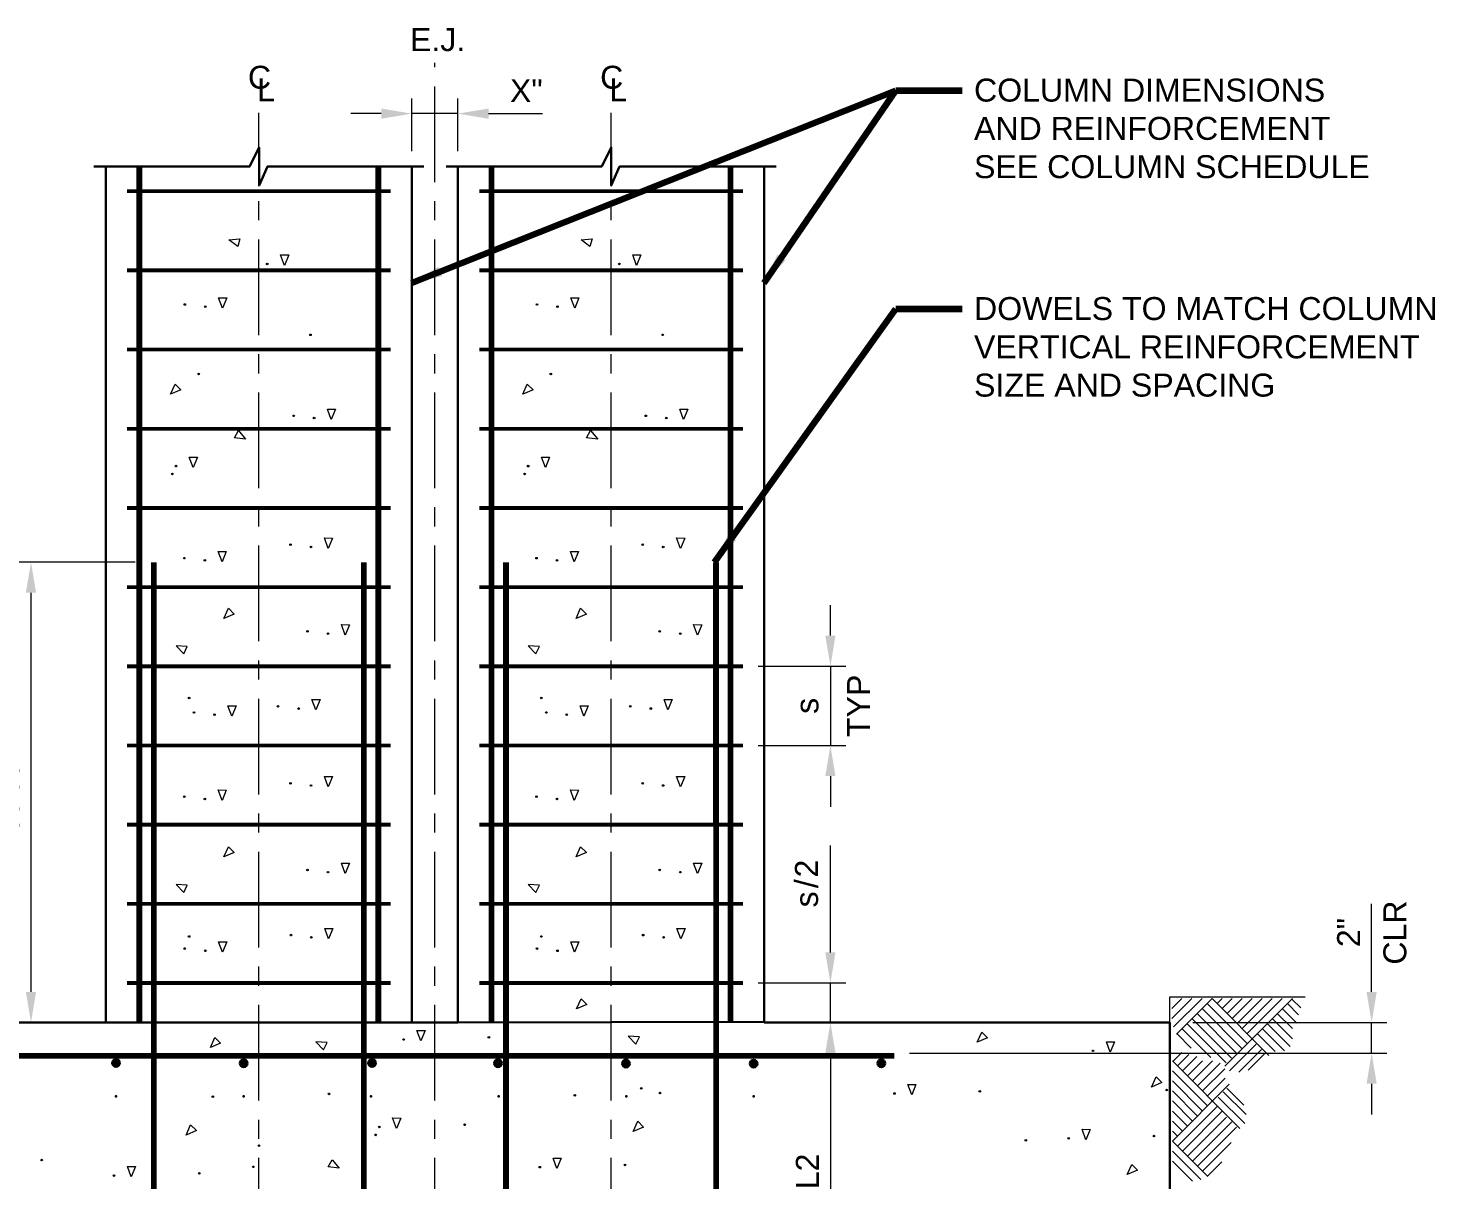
# Model space of a CAD drawing. Header units: inches. Extents: x -1127 to -983, y 1611 to 1738.
# Drawn here: x -1074.5 to -982.7, y 1663 to 1738.2 of the extents above; entities that cross this region are included whole.
import ezdxf

# ---------------------------------------------------------------- set-up
doc = ezdxf.new("R2010")
doc.units = ezdxf.units.IN
doc.header["$LTSCALE"] = 5
doc.header["$MEASUREMENT"] = 0
doc.linetypes.add('CENTER', pattern=[2, 1.25, -0.25, 0.25, -0.25])
doc.linetypes.add('HIDDEN', pattern=[0.375, 0.25, -0.125])
for name, color, linetype, lineweight in [('S-ANNO-DIMS', 1, 'Continuous', 20), ('S-ANNO-TEXT', 7, 'Continuous', 20), ('S-DELT-PATT', 7, 'Continuous', 15), ('S-DETL', 3, 'Continuous', 30), ('S-GRID', 9, 'CENTER', 20)]:
    doc.layers.add(name, color=color, linetype=linetype, lineweight=lineweight)
doc.styles.add('Romans', font='arial.ttf')
doc.dimstyles.get("Standard").update_dxf_attribs({"dimtxt": 0.18, "dimasz": 0.18, "dimexe": 0.18, "dimexo": 0.0625, "dimgap": 0.09, "dimtad": 0, "dimtih": 1, "dimtoh": 1, "dimdec": 4, "dimzin": 0, "dimdsep": 46, "dimtxsty": 'Standard', "dimcen": 0.09, "dimadec": 0, "dimazin": 0, "dimtfac": 1, "dimtdec": 4, "dimtofl": 0, "dimtmove": 0, "dimatfit": 3, "dimfxl": 1, "dimtolj": 1, "dimtzin": 0, "dimarcsym": 0})

# ---------------------------------------------------------------- blocks, each defined once
blk = doc.blocks.new('*D0')
at = {"layer": 'Defpoints', "color": 0, "transparency": 16777216}
for p in [(-999.468, 1673.25), (-1017.968, 1671.25), (-986.797, 1671.25)]:
    blk.add_point(p, dxfattribs=at)
at = {"layer": 'S-ANNO-DIMS', "transparency": 16777216}
for p, q in [((-986.797, 1675.25), (-986.797, 1681.004)), ((-998.468, 1673.25), (-985.797, 1673.25)), ((-986.797, 1671.25), (-986.797, 1673.25)), ((-1016.968, 1671.25), (-985.797, 1671.25)), ((-986.797, 1669.25), (-986.797, 1667.25))]:
    blk.add_line(p, q, dxfattribs=at)
for points in [[(-987.13, 1675.25), (-986.463, 1675.25), (-986.797, 1673.25)], [(-987.13, 1669.25), (-986.463, 1669.25), (-986.797, 1671.25)]]:
    blk.add_solid(points, dxfattribs=at)
at = {"layer": 'S-ANNO-DIMS', "transparency": 16777216, "insert": (-988.303, 1679.129), "char_height": 1.5, "attachment_point": 5, "rotation": 90, "style": 'Romans'}
blk.add_mtext('\\A1;2"', dxfattribs=at)
blk = doc.blocks.new('*D3')
at = {"layer": 'Defpoints', "color": 0, "transparency": 16777216}
for p in [(-1066.533, 1703.321), (-1075.129, 1673.25), (-1074.347, 1673.25)]:
    blk.add_point(p, dxfattribs=at)
at = {"layer": 'S-ANNO-DIMS', "transparency": 16777216}
for p, q in [((-1067.533, 1703.321), (-1075.347, 1703.321)), ((-1074.347, 1701.321), (-1074.347, 1675.25)), ((-1074.129, 1673.25), (-1073.347, 1673.25))]:
    blk.add_line(p, q, dxfattribs=at)
for points in [[(-1074.68, 1701.321), (-1074.013, 1701.321), (-1074.347, 1703.321)], [(-1074.68, 1675.25), (-1074.013, 1675.25), (-1074.347, 1673.25)]]:
    blk.add_solid(points, dxfattribs=at)
at = {"layer": 'S-ANNO-DIMS', "transparency": 16777216, "insert": (-1075.847, 1688.286), "char_height": 1.5, "attachment_point": 5, "rotation": 90, "style": 'Romans'}
blk.add_mtext('\\A1;X\'-X"', dxfattribs=at)
blk = doc.blocks.new('*D5')
at = {"layer": 'Defpoints', "color": 0, "transparency": 16777216}
for p in [(-1049.468, 1732.622), (-1049.468, 1729.167), (-1046.468, 1729.167)]:
    blk.add_point(p, dxfattribs=at)
at = {"layer": 'S-ANNO-DIMS', "transparency": 16777216}
for p, q in [((-1049.468, 1730.167), (-1049.468, 1733.622)), ((-1046.468, 1730.167), (-1046.468, 1733.622)), ((-1051.468, 1732.622), (-1053.468, 1732.622)), ((-1046.468, 1732.622), (-1049.468, 1732.622)), ((-1044.468, 1732.622), (-1042.468, 1732.622))]:
    blk.add_line(p, q, dxfattribs=at)
for points in [[(-1051.468, 1732.955), (-1051.468, 1732.289), (-1049.468, 1732.622)], [(-1044.468, 1732.955), (-1044.468, 1732.289), (-1046.468, 1732.622)]]:
    blk.add_solid(points, dxfattribs=at)
blk = doc.blocks.new('*D6')
at = {"layer": 'Defpoints', "color": 0, "transparency": 16777216}
for p in [(-1027.858, 1675.836), (-1026.542, 1673.25), (-1022.141, 1673.25)]:
    blk.add_point(p, dxfattribs=at)
at = {"layer": 'S-ANNO-DIMS', "transparency": 16777216}
for p, q in [((-1022.141, 1677.836), (-1022.141, 1684.825)), ((-1026.858, 1675.836), (-1021.141, 1675.836)), ((-1022.141, 1673.25), (-1022.141, 1675.836)), ((-1025.542, 1673.25), (-1021.141, 1673.25)), ((-1022.141, 1671.25), (-1022.141, 1669.25))]:
    blk.add_line(p, q, dxfattribs=at)
for points in [[(-1022.475, 1677.836), (-1021.808, 1677.836), (-1022.141, 1675.836)], [(-1022.475, 1671.25), (-1021.808, 1671.25), (-1022.141, 1673.25)]]:
    blk.add_solid(points, dxfattribs=at)
at = {"layer": 'S-ANNO-DIMS', "transparency": 16777216, "insert": (-1023.693, 1682.331), "char_height": 1.5, "attachment_point": 5, "rotation": 90, "style": 'Romans'}
blk.add_mtext('\\A1;{\\T1.2;s/}2', dxfattribs=at)
blk = doc.blocks.new('*D7')
at = {"layer": 'Defpoints', "color": 0, "transparency": 16777216}
for p in [(-1026.542, 1673.25), (-1027.109, 1653.802), (-1022.141, 1653.802)]:
    blk.add_point(p, dxfattribs=at)
at = {"layer": 'S-ANNO-DIMS', "transparency": 16777216}
blk.add_line((-1022.141, 1671.25), (-1022.141, 1655.802), dxfattribs=at)
for points in [[(-1022.475, 1671.25), (-1021.808, 1671.25), (-1022.141, 1673.25)], [(-1022.475, 1655.802), (-1021.808, 1655.802), (-1022.141, 1653.802)]]:
    blk.add_solid(points, dxfattribs=at)
at = {"layer": 'S-ANNO-DIMS', "transparency": 16777216, "insert": (-1023.647, 1663.526), "char_height": 1.5, "attachment_point": 5, "rotation": 90, "style": 'Romans'}
blk.add_mtext('\\A1;L2', dxfattribs=at)
blk = doc.blocks.new('*D8')
at = {"layer": 'Defpoints', "color": 0, "transparency": 16777216}
for p in [(-1027.857, 1696.523), (-1027.857, 1691.351), (-1022.141, 1691.351)]:
    blk.add_point(p, dxfattribs=at)
at = {"layer": 'S-ANNO-DIMS', "transparency": 16777216}
for p, q in [((-1022.141, 1698.523), (-1022.141, 1700.523)), ((-1026.857, 1696.523), (-1021.141, 1696.523)), ((-1022.141, 1696.523), (-1022.141, 1691.351)), ((-1026.857, 1691.351), (-1021.141, 1691.351)), ((-1022.141, 1689.351), (-1022.141, 1687.351))]:
    blk.add_line(p, q, dxfattribs=at)
for points in [[(-1022.474, 1698.523), (-1021.807, 1698.523), (-1022.141, 1696.523)], [(-1022.474, 1689.351), (-1021.807, 1689.351), (-1022.141, 1691.351)]]:
    blk.add_solid(points, dxfattribs=at)
at = {"layer": 'S-ANNO-DIMS', "transparency": 16777216, "insert": (-1023.665, 1693.937), "char_height": 1.5, "attachment_point": 5, "rotation": 90, "style": 'Romans'}
blk.add_mtext('\\A1;s', dxfattribs=at)

msp = doc.modelspace()

# ---------------------------------------------------------------- hatches: boundary and pattern name
at = {"layer": 'S-DETL', "linetype": 'Continuous'}
h = msp.add_hatch(color=256, dxfattribs=at)
h.dxf.hatch_style = 1
h.paths.add_polyline_path([(-1068.7909486, 1670.8632836), (-1068.7909486, 1670.3632836, 0.4142135624), (-1068.5409486, 1670.6132836, 0.4142135624)])
h.paths.add_polyline_path([(-1068.7909486, 1670.8632836, 0.4142135624), (-1069.0409486, 1670.6132836, 0.4142135624), (-1068.7909486, 1670.3632836)])
h = msp.add_hatch(color=256, dxfattribs=at)
h.dxf.hatch_style = 1
h.paths.add_polyline_path([(-1060.4588123, 1670.8391509), (-1060.4588123, 1670.3391509, 0.4142135624), (-1060.2088123, 1670.5891509, 0.4142135624)])
h.paths.add_polyline_path([(-1060.4588123, 1670.8391509, 0.4142135624), (-1060.7088123, 1670.5891509, 0.4142135624), (-1060.4588123, 1670.3391509)])
h = msp.add_hatch(color=256, dxfattribs=at)
h.dxf.hatch_style = 1
h.paths.add_polyline_path([(-1052.0732817, 1670.858444), (-1052.0732817, 1670.358444, 0.4142135624), (-1051.8232817, 1670.608444, 0.4142135624)])
h.paths.add_polyline_path([(-1052.0732817, 1670.858444, 0.4142135624), (-1052.3232817, 1670.608444, 0.4142135624), (-1052.0732817, 1670.358444)])
h = msp.add_hatch(color=256, dxfattribs=at)
h.dxf.hatch_style = 1
h.paths.add_polyline_path([(-1043.8471035, 1670.8392708), (-1043.8471035, 1670.3392708, 0.4142135624), (-1043.5971035, 1670.5892708, 0.4142135624)])
h.paths.add_polyline_path([(-1043.8471035, 1670.8392708, 0.4142135624), (-1044.0971035, 1670.5892708, 0.4142135624), (-1043.8471035, 1670.3392708)])
h = msp.add_hatch(color=256, dxfattribs=at)
h.dxf.hatch_style = 1
h.paths.add_polyline_path([(-1035.4987706, 1670.8242232), (-1035.4987706, 1670.3242232, 0.4142135624), (-1035.2487706, 1670.5742232, 0.4142135624)])
h.paths.add_polyline_path([(-1035.4987706, 1670.8242232, 0.4142135624), (-1035.7487706, 1670.5742232, 0.4142135624), (-1035.4987706, 1670.3242232)])
h = msp.add_hatch(color=256, dxfattribs=at)
h.dxf.hatch_style = 1
h.paths.add_polyline_path([(-1027.160809, 1670.8230515), (-1027.160809, 1670.3230515, 0.4142135624), (-1026.910809, 1670.5730515, 0.4142135624)])
h.paths.add_polyline_path([(-1027.160809, 1670.8230515, 0.4142135624), (-1027.410809, 1670.5730515, 0.4142135624), (-1027.160809, 1670.3230515)])
h = msp.add_hatch(color=256, dxfattribs=at)
h.dxf.hatch_style = 1
h.paths.add_polyline_path([(-1018.8136602, 1670.8446936), (-1018.8136602, 1670.3446936, 0.4142135624), (-1018.5636602, 1670.5946936, 0.4142135624)])
h.paths.add_polyline_path([(-1018.8136602, 1670.8446936, 0.4142135624), (-1019.0636602, 1670.5946936, 0.4142135624), (-1018.8136602, 1670.3446936)])

# ---------------------------------------------------------------- linework, layer by layer
at = {"layer": 'S-ANNO-DIMS'}
msp.add_line((-1044.4680878, 1732.6218535), (-1040.9339814, 1732.6218535), dxfattribs=at)
at = {"layer": 'S-DELT-PATT'}
for p, q in [((-999.9680877, 1673.250485), (-999.9680877, 1674.9216)), ((-999.9680877, 1674.9216), (-991.143122, 1674.9216)), ((-999.8396917, 1673.5076519), (-998.5287114, 1674.8186322)), ((-999.8396917, 1674.163142), (-999.1842015, 1674.8186322)), ((-999.7290777, 1672.9627757), (-997.8732213, 1674.8186322)), ((-999.5377156, 1672.4986478), (-997.2177312, 1674.8186322)), ((-997.2177312, 1674.8186322), (-993.5000124, 1671.1009134)), ((-996.8899861, 1674.4908871), (-996.562241, 1674.8186322)), ((-996.562241, 1674.163142), (-995.9067509, 1674.8186322)), ((-996.3872661, 1670.4051762), (-991.9738101, 1674.8186322)), ((-996.234496, 1673.835397), (-995.2512608, 1674.8186322)), ((-995.9067509, 1673.5076519), (-994.5957706, 1674.8186322)), ((-995.5790058, 1673.1799068), (-993.9402805, 1674.8186322)), ((-995.2512608, 1672.8521618), (-993.2847904, 1674.8186322)), ((-994.9235157, 1672.5244167), (-992.6293003, 1674.8186322)), ((-992.0059291, 1674.7865131), (-991.4216171, 1674.2021929)), ((-998.2009663, 1673.835397), (-995.6425146, 1671.2769371)), ((-997.8732213, 1674.163142), (-995.246574, 1671.5364948)), ((-997.5454762, 1674.4908871), (-994.9358799, 1671.8812908)), ((-992.9570453, 1673.835397), (-991.9738101, 1672.8521618)), ((-992.6293003, 1674.163142), (-991.6869758, 1673.2208094)), ((-992.3015552, 1674.4908871), (-991.5638093, 1673.753133)), ((-998.8564565, 1673.1799068), (-996.2980048, 1670.6214469)), ((-998.5287114, 1673.5076519), (-995.9532088, 1670.9321493)), ((-993.6125355, 1673.1799068), (-992.1246712, 1671.6920426)), ((-993.2847904, 1673.5076519), (-991.9738101, 1672.1966717)), ((-999.5119466, 1672.5244167), (-998.5730553, 1671.5855254)), ((-999.1842015, 1672.8521618), (-997.3076726, 1670.9756246)), ((-994.2680256, 1672.5244167), (-993.10408, 1671.3604629)), ((-993.9402805, 1672.8521618), (-992.4865181, 1671.3983912)), ((-999.778414, 1670.7168187), (-999.1940937, 1671.3011308)), ((-999.482788, 1670.4211926), (-998.7450338, 1671.1589386)), ((-999.1550429, 1670.0934476), (-998.2127103, 1671.035772)), ((-996.0757199, 1670.0936217), (-994.3368193, 1671.8325223)), ((-995.4790354, 1670.0083834), (-993.9958579, 1671.4915609)), ((-994.8653082, 1670.1447663), (-993.7571857, 1671.2528888)), ((-995.397077, 1666.3354817), (-999.810533, 1670.7489377)), ((-998.8272978, 1669.7657025), (-997.8440627, 1670.7489377)), ((-998.4995528, 1669.4379574), (-997.1885725, 1670.7489377)), ((-998.1718077, 1669.1102124), (-996.6839435, 1670.5980766)), ((-997.8440627, 1668.7824673), (-996.3902921, 1670.2362297)), ((-997.5163176, 1667.7992321), (-999.810533, 1670.0934476)), ((-997.8440627, 1667.471487), (-999.810533, 1669.4379574)), ((-999.810533, 1665.5050167), (-996.0928143, 1669.2227354)), ((-997.5163176, 1668.4547222), (-996.3523638, 1669.6186679)), ((-998.1718077, 1667.143742), (-999.810533, 1668.7824673)), ((-995.0855226, 1666.647028), (-996.8244232, 1668.3859286)), ((-995.0002843, 1667.2437124), (-996.4834618, 1668.7268899)), ((-995.1366672, 1667.8574396), (-996.2447896, 1668.9655621)), ((-998.4995528, 1666.8159969), (-999.810533, 1668.1269772)), ((-998.8272978, 1666.4882519), (-999.810533, 1667.471487)), ((-999.482788, 1665.1772716), (-996.8731916, 1667.7868679)), ((-999.1550429, 1664.8495265), (-996.5283956, 1667.4761738)), ((-999.1550429, 1666.1605068), (-999.810533, 1666.8159969)), ((-998.8272978, 1664.5217815), (-996.2688379, 1667.0802332)), ((-998.4995528, 1664.1940364), (-995.9240501, 1666.7695391)), ((-999.482788, 1665.8327617), (-999.810533, 1666.1605068)), ((-998.1718077, 1663.8662913), (-995.6133478, 1666.4247431)), ((-997.4905486, 1663.1850323), (-999.810533, 1665.5050167)), ((-997.9546766, 1662.9936701), (-999.810533, 1664.8495265)), ((-997.8440627, 1663.5385463), (-995.9675255, 1665.4150752)), ((-998.4995528, 1662.8830562), (-999.810533, 1664.1940364)), ((-997.5163176, 1663.2108012), (-996.5774263, 1664.1496925))]:
    msp.add_line(p, q, dxfattribs=at)
at = {"layer": 'S-DELT-PATT', "flags": 128}
for points in [[(-1060.8417851, 1723.9399189), (-1061.4280291, 1724.3800226), (-1060.7045649, 1724.4520318)], [(-1037.8417851, 1723.9399189), (-1038.4280291, 1724.3800226), (-1037.7045649, 1724.4520318)], [(-1057.5176789, 1723.3890544), (-1057.7983276, 1722.7118472), (-1058.0478268, 1723.3947352)], [(-1034.5176789, 1723.3890544), (-1034.7983276, 1722.7118472), (-1035.0478268, 1723.3947352)], [(-1061.5610606, 1720.5893097), (-1061.8417093, 1719.9121025), (-1062.0912086, 1720.5949905)], [(-1038.5610606, 1720.5893097), (-1038.8417093, 1719.9121025), (-1039.0912086, 1720.5949905)], [(-1064.5606337, 1714.5752039), (-1065.2348967, 1714.2875536), (-1064.9355264, 1714.9500966)], [(-1041.5606337, 1714.5752039), (-1042.2348967, 1714.2875536), (-1041.9355264, 1714.9500966)], [(-1054.4547302, 1713.3213258), (-1054.7353789, 1712.6441186), (-1054.9848782, 1713.3270066)], [(-1031.4547302, 1713.3213258), (-1031.7353789, 1712.6441186), (-1031.9848782, 1713.3270066)], [(-1060.8048067, 1711.9156904), (-1060.3384743, 1711.3500869), (-1061.0585881, 1711.4501969)], [(-1037.8048067, 1711.9156904), (-1037.3384743, 1711.3500869), (-1038.0585881, 1711.4501969)], [(-1063.4764927, 1710.1806919), (-1063.7571414, 1709.5034847), (-1064.0066406, 1710.1863727)], [(-1040.4764927, 1710.1806919), (-1040.7571414, 1709.5034847), (-1041.0066406, 1710.1863727)], [(-1054.6580962, 1704.8987328), (-1054.9387449, 1704.2215256), (-1055.1882441, 1704.9044136)], [(-1031.6580962, 1704.8987328), (-1031.9387449, 1704.2215256), (-1032.1882441, 1704.9044136)], [(-1061.5919455, 1704.0208863), (-1061.8725941, 1703.3436791), (-1062.1220934, 1704.0265671)], [(-1038.5919455, 1704.0208863), (-1038.8725941, 1703.3436791), (-1039.1220934, 1704.0265671)], [(-1061.0798739, 1699.9344907), (-1061.7541368, 1699.6468404), (-1061.4547666, 1700.3093835)], [(-1038.0798739, 1699.9344907), (-1038.7541368, 1699.6468404), (-1038.4547666, 1700.3093835)], [(-1053.5457377, 1699.2403822), (-1053.8263864, 1698.563175), (-1054.0758857, 1699.246063)], [(-1030.5457377, 1699.2403822), (-1030.8263864, 1698.563175), (-1031.0758857, 1699.246063)], [(-1064.1431959, 1697.8133593), (-1064.8751781, 1697.8530507), (-1064.367259, 1697.3328545)], [(-1041.1431959, 1697.8133593), (-1041.8751781, 1697.8530507), (-1041.367259, 1697.3328545)], [(-1055.4686268, 1694.3440643), (-1055.7492755, 1693.6668571), (-1055.9987747, 1694.3497451)], [(-1032.4686268, 1694.3440643), (-1032.7492755, 1693.6668571), (-1032.9987747, 1694.3497451)], [(-1060.9581694, 1693.9412029), (-1061.238818, 1693.2639957), (-1061.4883173, 1693.9468837)], [(-1037.9581694, 1693.9412029), (-1038.238818, 1693.2639957), (-1038.4883173, 1693.9468837)], [(-1054.6580962, 1689.3168792), (-1054.9387449, 1688.6396721), (-1055.1882441, 1689.32256)], [(-1031.6580962, 1689.3168792), (-1031.9387449, 1688.6396721), (-1032.1882441, 1689.32256)], [(-1061.5919455, 1688.4390327), (-1061.8725941, 1687.7618255), (-1062.1220934, 1688.4447135)], [(-1038.5919455, 1688.4390327), (-1038.8725941, 1687.7618255), (-1039.1220934, 1688.4447135)], [(-1061.0798739, 1684.3526372), (-1061.7541368, 1684.0649869), (-1061.4547666, 1684.7275299)], [(-1038.0798739, 1684.3526372), (-1038.7541368, 1684.0649869), (-1038.4547666, 1684.7275299)], [(-1053.5457377, 1683.6585286), (-1053.8263864, 1682.9813215), (-1054.0758857, 1683.6642094)], [(-1030.5457377, 1683.6585286), (-1030.8263864, 1682.9813215), (-1031.0758857, 1683.6642094)], [(-1064.1431959, 1682.2315058), (-1064.8751781, 1682.2711971), (-1064.367259, 1681.751001)], [(-1041.1431959, 1682.2315058), (-1041.8751781, 1682.2711971), (-1041.367259, 1681.751001)], [(-1054.630418, 1679.3980618), (-1054.9110666, 1678.7208546), (-1055.1605659, 1679.4037426)], [(-1031.630418, 1679.3980618), (-1031.9110666, 1678.7208546), (-1032.1605659, 1679.4037426)], [(-1061.5642672, 1678.5202153), (-1061.8449159, 1677.8430081), (-1062.0944152, 1678.5258961)], [(-1038.5642672, 1678.5202153), (-1038.8449159, 1677.8430081), (-1039.0944152, 1678.5258961)], [(-1038.0521956, 1674.4338198), (-1038.7264586, 1674.1461694), (-1038.4270883, 1674.8087125)], [(-1061.9599448, 1671.9039134), (-1062.6342078, 1671.6162631), (-1062.3348375, 1672.2788061)], [(-1055.0123521, 1671.9526505), (-1055.7443343, 1671.9923418), (-1055.2364152, 1671.4721457)], [(-1048.610567, 1672.7228397), (-1048.8912157, 1672.0456325), (-1049.140715, 1672.7285204)], [(-1034.6155177, 1672.3126883), (-1035.3474998, 1672.3523797), (-1034.8395808, 1671.8321836)], [(-1011.8762561, 1672.255506), (-1012.550519, 1671.9678557), (-1012.2511488, 1672.6303988)], [(-1003.5875292, 1671.9832437), (-1003.8681779, 1671.3060365), (-1004.1176772, 1671.9889244)], [(-1016.5523896, 1669.2000384), (-1016.8330383, 1668.5228312), (-1017.0825375, 1669.2057192)], [(-1000.4989307, 1669.3255676), (-1001.1731936, 1669.0379173), (-1000.8738234, 1669.7004603)], [(-1063.5474798, 1666.1907697), (-1064.2217427, 1665.9031193), (-1063.9223725, 1666.5656624)], [(-1050.198102, 1667.009696), (-1050.4787506, 1666.3324888), (-1050.7282499, 1667.0153767)], [(-1034.3417691, 1666.4251649), (-1035.016032, 1666.1375146), (-1034.7166618, 1666.8000576)], [(-1005.1750642, 1666.2701), (-1005.4557129, 1665.5928928), (-1005.7052121, 1666.2757807)], [(-1067.5181866, 1663.8387084), (-1067.7988353, 1663.1615012), (-1068.0483345, 1663.8443892)], [(-1054.6855401, 1664.2933858), (-1054.2192076, 1663.7277822), (-1054.9393214, 1663.8278923)], [(-1039.7169419, 1664.3834132), (-1039.9975906, 1663.706206), (-1040.2470899, 1664.3890939)], [(-1002.0864656, 1663.6124238), (-1002.7607286, 1663.3247735), (-1002.4613583, 1663.9873166)]]:
    msp.add_lwpolyline(points, close=True, dxfattribs=at)
for points in [[(-1058.8677149, 1722.8067674, -1), (-1058.9713949, 1722.8067674, -1)], [(-1035.8677149, 1722.8067674, -1), (-1035.9713949, 1722.8067674, -1)], [(-1064.2501756, 1720.1525888, -1), (-1064.3538556, 1720.1525888, -1)], [(-1062.9110967, 1720.0070227, -1), (-1063.0147767, 1720.0070227, -1)], [(-1041.2501756, 1720.1525888, -1), (-1041.3538556, 1720.1525888, -1)], [(-1039.9110967, 1720.0070227, -1), (-1040.0147767, 1720.0070227, -1)], [(-1056.0427288, 1718.1750634, -1), (-1056.1464088, 1718.1750634, -1)], [(-1033.0427288, 1718.1750634, -1), (-1033.1464088, 1718.1750634, -1)], [(-1063.3503382, 1715.6184814, -1), (-1063.4540182, 1715.6184814, -1)], [(-1040.3503382, 1715.6184814, -1), (-1040.4540182, 1715.6184814, -1)], [(-1057.1438452, 1712.8846049, -1), (-1057.2475252, 1712.8846049, -1)], [(-1055.8047663, 1712.7390388, -1), (-1055.9084463, 1712.7390388, -1)], [(-1034.1438452, 1712.8846049, -1), (-1034.2475252, 1712.8846049, -1)], [(-1032.8047663, 1712.7390388, -1), (-1032.9084463, 1712.7390388, -1)], [(-1064.8265287, 1709.5984049, -1), (-1064.9302087, 1709.5984049, -1)], [(-1041.8265287, 1709.5984049, -1), (-1041.9302087, 1709.5984049, -1)], [(-1065.060743, 1709.0839457, -1), (-1065.164423, 1709.0839457, -1)], [(-1042.060743, 1709.0839457, -1), (-1042.164423, 1709.0839457, -1)], [(-1057.3472112, 1704.4620119, -1), (-1057.4508912, 1704.4620119, -1)], [(-1056.0081322, 1704.3164458, -1), (-1056.1118122, 1704.3164458, -1)], [(-1034.3472112, 1704.4620119, -1), (-1034.4508912, 1704.4620119, -1)], [(-1033.0081322, 1704.3164458, -1), (-1033.1118122, 1704.3164458, -1)], [(-1064.2810605, 1703.5841654, -1), (-1064.3847405, 1703.5841654, -1)], [(-1062.9419815, 1703.4385993, -1), (-1063.0456615, 1703.4385993, -1)], [(-1041.2810605, 1703.5841654, -1), (-1041.3847405, 1703.5841654, -1)], [(-1039.9419815, 1703.4385993, -1), (-1040.0456615, 1703.4385993, -1)], [(-1056.2348527, 1698.8036613, -1), (-1056.3385327, 1698.8036613, -1)], [(-1054.8957738, 1698.6580952, -1), (-1054.9994538, 1698.6580952, -1)], [(-1033.2348527, 1698.8036613, -1), (-1033.3385327, 1698.8036613, -1)], [(-1031.8957738, 1698.6580952, -1), (-1031.9994538, 1698.6580952, -1)], [(-1063.9688112, 1694.4512991, -1), (-1064.0724912, 1694.4512991, -1)], [(-1040.9688112, 1694.4512991, -1), (-1041.0724912, 1694.4512991, -1)], [(-1063.6472843, 1693.504482, -1), (-1063.7509643, 1693.504482, -1)], [(-1062.3082054, 1693.3589159, -1), (-1062.4118854, 1693.3589159, -1)], [(-1058.1577418, 1693.9073434, -1), (-1058.2614218, 1693.9073434, -1)], [(-1056.8186628, 1693.7617773, -1), (-1056.9223428, 1693.7617773, -1)], [(-1040.6472843, 1693.504482, -1), (-1040.7509643, 1693.504482, -1)], [(-1039.3082054, 1693.3589159, -1), (-1039.4118854, 1693.3589159, -1)], [(-1035.1577418, 1693.9073434, -1), (-1035.2614218, 1693.9073434, -1)], [(-1033.8186628, 1693.7617773, -1), (-1033.9223428, 1693.7617773, -1)], [(-1057.3472112, 1688.8801584, -1), (-1057.4508912, 1688.8801584, -1)], [(-1056.0081322, 1688.7345922, -1), (-1056.1118122, 1688.7345922, -1)], [(-1034.3472112, 1688.8801584, -1), (-1034.4508912, 1688.8801584, -1)], [(-1033.0081322, 1688.7345922, -1), (-1033.1118122, 1688.7345922, -1)], [(-1064.2810605, 1688.0023118, -1), (-1064.3847405, 1688.0023118, -1)], [(-1062.9419815, 1687.8567457, -1), (-1063.0456615, 1687.8567457, -1)], [(-1041.2810605, 1688.0023118, -1), (-1041.3847405, 1688.0023118, -1)], [(-1039.9419815, 1687.8567457, -1), (-1040.0456615, 1687.8567457, -1)], [(-1056.2348527, 1683.2218078, -1), (-1056.3385327, 1683.2218078, -1)], [(-1054.8957738, 1683.0762416, -1), (-1054.9994538, 1683.0762416, -1)], [(-1033.2348527, 1683.2218078, -1), (-1033.3385327, 1683.2218078, -1)], [(-1031.8957738, 1683.0762416, -1), (-1031.9994538, 1683.0762416, -1)], [(-1063.9688112, 1678.8694455, -1), (-1064.0724912, 1678.8694455, -1)], [(-1057.3195329, 1678.9613409, -1), (-1057.4232129, 1678.9613409, -1)], [(-1055.980454, 1678.8157748, -1), (-1056.084134, 1678.8157748, -1)], [(-1040.9688112, 1678.8694455, -1), (-1041.0724912, 1678.8694455, -1)], [(-1034.3195329, 1678.9613409, -1), (-1034.4232129, 1678.9613409, -1)], [(-1032.980454, 1678.8157748, -1), (-1033.084134, 1678.8157748, -1)], [(-1064.2533822, 1678.0834944, -1), (-1064.3570622, 1678.0834944, -1)], [(-1062.9143033, 1677.9379283, -1), (-1063.0179833, 1677.9379283, -1)], [(-1041.2533822, 1678.0834944, -1), (-1041.3570622, 1678.0834944, -1)], [(-1039.9143033, 1677.9379283, -1), (-1040.0179833, 1677.9379283, -1)], [(-1049.960603, 1672.1405527, -1), (-1050.064283, 1672.1405527, -1)], [(-1044.3925259, 1672.2858126, -1), (-1044.4962059, 1672.2858126, -1)], [(-1004.9375653, 1671.4009567, -1), (-1005.0412453, 1671.4009567, -1)], [(-1062.4180372, 1668.4114187, -1), (-1062.5217172, 1668.4114187, -1)], [(-1054.8379674, 1668.5905902, -1), (-1054.9416474, 1668.5905902, -1)], [(-1038.7804037, 1668.500554, -1), (-1038.8840837, 1668.500554, -1)], [(-1034.441133, 1668.9506281, -1), (-1034.544813, 1668.9506281, -1)], [(-1033.2123265, 1668.6458139, -1), (-1033.3160065, 1668.6458139, -1)], [(-1017.9024256, 1668.6177514, -1), (-1018.0061056, 1668.6177514, -1)], [(-1012.3343485, 1668.7630113, -1), (-1012.4380285, 1668.7630113, -1)], [(-1000.1359795, 1668.8404011, -1), (-1000.2396595, 1668.8404011, -1)], [(-1051.548138, 1666.4274089, -1), (-1051.651818, 1666.4274089, -1)], [(-1045.9800609, 1666.5726689, -1), (-1046.0837409, 1666.5726689, -1)], [(-1051.7823523, 1665.9129498, -1), (-1051.8860323, 1665.9129498, -1)], [(-1009.3260748, 1665.5603516, -1), (-1009.4297548, 1665.5603516, -1)], [(-1006.5251002, 1665.6878129, -1), (-1006.6287802, 1665.6878129, -1)], [(-1000.9570231, 1665.8330729, -1), (-1001.0607031, 1665.8330729, -1)], [(-1059.4097635, 1665.208759, -1), (-1059.5134435, 1665.208759, -1)], [(-1073.6020971, 1664.2711785, -1), (-1073.7057771, 1664.2711785, -1)], [(-1059.7734652, 1663.8245629, -1), (-1059.8771452, 1663.8245629, -1)], [(-1041.066978, 1663.8011262, -1), (-1041.170658, 1663.8011262, -1)], [(-1035.4989009, 1663.9463861, -1), (-1035.6025809, 1663.9463861, -1)], [(-1068.8682226, 1663.2564214, -1), (-1068.9719026, 1663.2564214, -1)], [(-1063.3001455, 1663.4016813, -1), (-1063.4038255, 1663.4016813, -1)]]:
    msp.add_lwpolyline(points, format="xyb", close=True, dxfattribs=at)
at = {"layer": 'S-DETL', "linetype": 'Continuous'}
for p, q in [((-1069.4680877, 1673.250485), (-1049.4680877, 1673.250485)), ((-1049.4680877, 1673.250485), (-1046.4680877, 1673.250485)), ((-1046.4680877, 1673.250485), (-1026.4680877, 1673.2984181)), ((-999.9680877, 1649.250485), (-999.9680877, 1673.250485))]:
    msp.add_line(p, q, dxfattribs=at)
for points in [[(-1070.2421229, 1729.1668995), (-1060.0764459, 1729.1668995), (-1059.454261, 1730.4112693), (-1059.454261, 1727.9225297), (-1058.9073991, 1729.1668995), (-1048.6940526, 1729.1668995)], [(-1047.2421229, 1729.1668995), (-1037.0764459, 1729.1668995), (-1036.454261, 1730.4112693), (-1036.454261, 1727.9225297), (-1035.9073991, 1729.1668995), (-1025.6940526, 1729.1668995)], [(-1069.4680877, 1729.1668995), (-1069.4680877, 1673.250485)], [(-1049.4680877, 1729.1668995), (-1049.4680877, 1673.250485)], [(-1046.4680877, 1729.1668995), (-1046.4680877, 1673.250485)], [(-1026.4680877, 1729.1668995), (-1026.4680877, 1673.250485)], [(-1095.9680877, 1673.250485), (-1069.4680877, 1673.250485)], [(-1026.4680877, 1673.250485), (-999.9680877, 1673.250485)]]:
    msp.add_lwpolyline(points, dxfattribs=at)
for points, const_width in [([(-1067.2714569, 1729.1668995), (-1067.2714569, 1673.2732101)], 0.375), ([(-1051.6647186, 1729.1668995), (-1051.6647186, 1673.2732101)], 0.375), ([(-1044.2714569, 1729.1668995), (-1044.2714569, 1673.2732101)], 0.375), ([(-1028.6647186, 1729.1668995), (-1028.6647186, 1673.2732101)], 0.375), ([(-1068.0773038, 1727.5534279), (-1050.8573038, 1727.5534279)], 0.25), ([(-1045.0773038, 1727.5534279), (-1027.8573038, 1727.5534279)], 0.25), ([(-1068.0773038, 1722.3817191), (-1050.8573038, 1722.3817191)], 0.25), ([(-1045.0773038, 1722.3817191), (-1027.8573038, 1722.3817191)], 0.25), ([(-1068.0773038, 1717.2100102), (-1050.8573038, 1717.2100102)], 0.25), ([(-1045.0773038, 1717.2100102), (-1027.8573038, 1717.2100102)], 0.25), ([(-1068.0773038, 1712.0383014), (-1050.8573038, 1712.0383014)], 0.25), ([(-1045.0773038, 1712.0383014), (-1027.8573038, 1712.0383014)], 0.25), ([(-1068.0773038, 1706.8665925), (-1050.8573038, 1706.8665925)], 0.25), ([(-1045.0773038, 1706.8665925), (-1027.8573038, 1706.8665925)], 0.25), ([(-1068.0773038, 1701.6948837), (-1050.8573038, 1701.6948837)], 0.25), ([(-1045.0773038, 1701.6948837), (-1027.8573038, 1701.6948837)], 0.25), ([(-1068.0773038, 1696.5231748), (-1050.8573038, 1696.5231748)], 0.25), ([(-1045.0773038, 1696.5231748), (-1027.8573038, 1696.5231748)], 0.25), ([(-1068.0773038, 1691.351466), (-1050.8573038, 1691.351466)], 0.25), ([(-1045.0773038, 1691.351466), (-1027.8573038, 1691.351466)], 0.25), ([(-1068.0773038, 1686.1797571), (-1050.8573038, 1686.1797571)], 0.25), ([(-1045.0773038, 1686.1797571), (-1027.8573038, 1686.1797571)], 0.25), ([(-1068.0773038, 1681.0080483), (-1050.8573038, 1681.0080483)], 0.25), ([(-1045.0773038, 1681.0080483), (-1027.8573038, 1681.0080483)], 0.25), ([(-1068.0780877, 1675.8363394), (-1050.8580877, 1675.8363394)], 0.25), ([(-1045.0780877, 1675.8363394), (-1027.8580877, 1675.8363394)], 0.25), ([(-1077.9684501, 1671.0680941), (-1017.9680877, 1671.0680941)], 0.375)]:
    msp.add_lwpolyline(points, dxfattribs=dict(at, const_width=const_width))
at = {"layer": 'S-DETL', "linetype": 'Continuous', "const_width": 0.375}
for points in [[(-1078.7645899, 1653.8016542), (-1068.3274465, 1653.8016542, 0.4142008606), (-1066.3274465, 1655.8015675), (-1066.3253857, 1703.3212835)], [(-1054.7316856, 1654.3016542), (-1045.3274465, 1654.3016542, 0.4142008606), (-1043.3274465, 1656.3015675), (-1043.3254074, 1703.3212835)], [(-1041.223461, 1653.8016542), (-1050.608729, 1653.8016542, -0.4142008606), (-1052.608729, 1655.8015675), (-1052.6107898, 1703.3212835)], [(-1017.1715856, 1653.8016542), (-1027.608729, 1653.8016542, -0.4142008606), (-1029.608729, 1655.8015675), (-1029.6107898, 1703.3212835)]]:
    msp.add_lwpolyline(points, format="xyb", dxfattribs=at)
at = {"layer": 'S-DETL', "linetype": 'Continuous'}
for centre in [(-1068.7909486, 1670.6132836), (-1060.4588123, 1670.5891509), (-1052.0732817, 1670.608444), (-1043.8471035, 1670.5892708), (-1035.4987706, 1670.5742232), (-1027.160809, 1670.5730515), (-1018.8136602, 1670.5946936)]:
    msp.add_circle(centre, 0.25, dxfattribs=at)
at = {"layer": 'S-DETL', "color": 7, "linetype": 'HIDDEN'}
for p in [(-1068.7903564, 1668.4258713), (-1060.461449, 1668.4258713), (-1052.1325415, 1668.4258713), (-1043.803634, 1668.4258713), (-1035.4747265, 1668.4258713), (-1027.1458191, 1668.4258713)]:
    msp.add_point(p, dxfattribs=at)
at = {"layer": 'S-GRID', "linetype": 'CENTER'}
for p, q in [((-1047.9680877, 1648.1554046), (-1047.9680877, 1735.9325264)), ((-1059.4680877, 1648.1554046), (-1059.4680877, 1732.6756563)), ((-1036.4680877, 1648.1554046), (-1036.4680877, 1732.6756563))]:
    msp.add_line(p, q, dxfattribs=at)

# ---------------------------------------------------------------- texts
at = {"layer": 'S-ANNO-DIMS', "insert": (-1043.0697931, 1734.8718535), "char_height": 1.49999999, "width": 2.135811717, "attachment_point": 1, "style": 'Romans'}
msp.add_mtext('X"', dxfattribs=at)
at = {"layer": 'S-ANNO-DIMS', "char_height": 1.49999999, "attachment_point": 5, "rotation": 90, "style": 'Romans'}
for s, insert in [('\\A1;TYP', (-1020.3072311, 1693.9373204)), ('\\A1;CLR', (-985.2709627, 1679.1288956))]:
    msp.add_mtext(s, dxfattribs=dict(at, insert=insert))
at = {"layer": 'S-ANNO-TEXT', "attachment_point": 1, "style": 'Romans'}
for s, insert, char_height in [('E.J.', (-1049.5990564, 1738.2081062), 1.49999999), ('{\\T1.2;C}', (-1060.1797203, 1735.7481541), 1.49999999), ('{\\T1.2;C}', (-1037.1797203, 1735.7481541), 1.49999999), ('{\\T1.2;L}', (-1059.5799272, 1734.9256563), 1.49999999), ('{\\T1.2;L}', (-1036.5799272, 1734.9256563), 1.49999999), ('COLUMN DIMENSIONS \\PAND REINFORCEMENT \\PSEE COLUMN SCHEDULE', (-1012.7623287, 1734.9098391), 1.499999989), ('DOWELS TO MATCH COLUMN \\PVERTICAL REINFORCEMENT \\PSIZE AND SPACING', (-1012.7623287, 1720.6399976), 1.499999989)]:
    msp.add_mtext(s, dxfattribs=dict(at, insert=insert, char_height=char_height))

# ---------------------------------------------------------------- dimensions: what is measured, and where the dimension line sits
at = {"layer": 'S-ANNO-DIMS'}
for base, p1, p2, angle, text, override, picture, middle in [((-1049.4680877, 1732.6218535), (-1046.4680877, 1729.1668995), (-1049.4680877, 1729.1668995), 180, ' ', {"dimscale": 16, "dimtxt": 0.09375, "dimasz": 0.125, "dimexe": 0.0625, "dimgap": 0.0625, "dimtih": 0, "dimtoh": 0, "dimdec": 5, "dimlfac": 1, "dimrnd": 0.03125, "dimzin": 7, "dimlunit": 4, "dimtxsty": 'Romans', "dimcen": 0.125, "dimclrd": 256, "dimclre": 256, "dimclrt": 256, "dimadec": 4, "dimtdec": 5, "dimtofl": 1, "dimtvp": 1, "dimfrac": 2, "dimtzin": 3, "dimlwd": 65535, "dimlwe": 65535}, '*D5', (-1047.9680877, 1732.6218535)), ((-1074.3465432, 1673.250485), (-1066.5330877, 1703.3212835), (-1075.129475, 1673.250485), 270, 'X\'-X"', {"dimscale": 16, "dimtxt": 0.09375, "dimasz": 0.125, "dimexe": 0.0625, "dimgap": 0.0625, "dimtih": 0, "dimtoh": 0, "dimdec": 5, "dimlfac": 1, "dimrnd": 0.03125, "dimzin": 7, "dimlunit": 4, "dimtxsty": 'Romans', "dimcen": 0.125, "dimclrd": 256, "dimclre": 256, "dimclrt": 256, "dimadec": 4, "dimtdec": 5, "dimtofl": 1, "dimtvp": 1, "dimfrac": 2, "dimtzin": 3, "dimlwd": 65535, "dimlwe": 65535}, '*D3', (-1074.3465432, 1688.2858842)), ((-1022.1405644, 1691.351466), (-1027.8573038, 1696.5231748), (-1027.8573038, 1691.351466), 270, 's', {"dimscale": 16, "dimtxt": 0.09375, "dimasz": 0.125, "dimexe": 0.0625, "dimgap": 0.0625, "dimtih": 0, "dimtoh": 0, "dimdec": 5, "dimlfac": 1, "dimrnd": 0.03125, "dimzin": 7, "dimlunit": 4, "dimtxsty": 'Romans', "dimcen": 0.125, "dimclrd": 256, "dimclre": 256, "dimclrt": 256, "dimadec": 4, "dimtdec": 5, "dimtofl": 1, "dimtvp": 1, "dimfrac": 2, "dimtzin": 3, "dimlwd": 65535, "dimlwe": 65535}, '*D8', (-1022.1405644, 1693.9373204)), ((-1022.1413484, 1673.250485), (-1027.8580877, 1675.8363394), (-1026.5416098, 1673.250485), 270, '{\\T1.2;s/}2', {"dimscale": 16, "dimtxt": 0.09375, "dimasz": 0.125, "dimexe": 0.0625, "dimgap": 0.0625, "dimtih": 0, "dimtoh": 0, "dimdec": 5, "dimlfac": 1, "dimrnd": 0.03125, "dimzin": 7, "dimlunit": 4, "dimtxsty": 'Romans', "dimcen": 0.125, "dimclrd": 256, "dimclre": 256, "dimclrt": 256, "dimadec": 4, "dimtdec": 5, "dimtofl": 1, "dimtvp": 1, "dimfrac": 2, "dimtzin": 3, "dimlwd": 65535, "dimlwe": 65535}, '*D6', (-1022.1413484, 1682.3307118)), ((-986.7965425, 1671.250485), (-999.4680877, 1673.250485), (-1017.9680877, 1671.250485), 270, '2"', {"dimscale": 16, "dimtxt": 0.09375, "dimasz": 0.125, "dimexe": 0.0625, "dimgap": 0.0625, "dimtih": 0, "dimtoh": 0, "dimdec": 5, "dimlfac": 1, "dimrnd": 0.03125, "dimzin": 7, "dimlunit": 4, "dimtxsty": 'Romans', "dimcen": 0.125, "dimclrd": 256, "dimclre": 256, "dimclrt": 256, "dimadec": 4, "dimtdec": 5, "dimtofl": 1, "dimtvp": 1, "dimfrac": 2, "dimtzin": 3, "dimlwd": 65535, "dimlwe": 65535}, '*D0', (-986.7965425, 1679.1288956)), ((-1022.1413484, 1653.8016542), (-1026.5416098, 1673.250485), (-1027.1087507, 1653.8016542), 270, 'L2', {"dimscale": 16, "dimtxt": 0.09375, "dimasz": 0.125, "dimexe": 0.0625, "dimgap": 0.0625, "dimtih": 0, "dimtoh": 0, "dimdec": 5, "dimlfac": 1, "dimrnd": 0.03125, "dimzin": 7, "dimlunit": 4, "dimtxsty": 'Romans', "dimcen": 0.125, "dimse1": 1, "dimse2": 1, "dimclrd": 256, "dimclre": 256, "dimclrt": 256, "dimadec": 4, "dimtdec": 5, "dimtofl": 1, "dimtvp": 1, "dimfrac": 2, "dimtzin": 3, "dimlwd": 65535, "dimlwe": 65535}, '*D7', (-1022.1413484, 1663.5260696))]:
    dim = msp.add_linear_dim(base=base, p1=p1, p2=p2, angle=angle, text=text, dimstyle='Standard', override=override, dxfattribs=at)
    dim.commit()
    dim.dimension.update_dxf_attribs({"geometry": picture, "text_midpoint": middle, "dimtype": 128})

# ---------------------------------------------------------------- leaders
at = {"layer": 'S-ANNO-TEXT'}
for points in [[(-1049.4680877, 1721.5751921), (-1017.8718972, 1734.1439796), (-1013.5281882, 1734.1439796)], [(-1026.4680877, 1721.5751921), (-1017.8718972, 1734.1439796), (-1013.5281882, 1734.1439796)], [(-1029.7155877, 1703.3212835), (-1017.8718972, 1719.8741381), (-1013.5281882, 1719.8741381)]]:
    msp.add_leader(points, dimstyle='Standard', override={"dimscale": 16, "dimtxt": 0.09375, "dimasz": 0.125, "dimexe": 0.0625, "dimgap": 0.0625, "dimtad": 0, "dimtih": 0, "dimtoh": 0, "dimdec": 5, "dimlfac": 16, "dimrnd": 0.03125, "dimzin": 7, "dimlunit": 4, "dimtxsty": 'Romans', "dimcen": 0.125, "dimclrd": 256, "dimclre": 256, "dimclrt": 256, "dimadec": 4, "dimtdec": 5, "dimtofl": 1, "dimtvp": 1, "dimfrac": 2, "dimtzin": 3, "dimlwd": 65535, "dimlwe": 65535}, dxfattribs=at)

doc.saveas('drawing.dxf')
